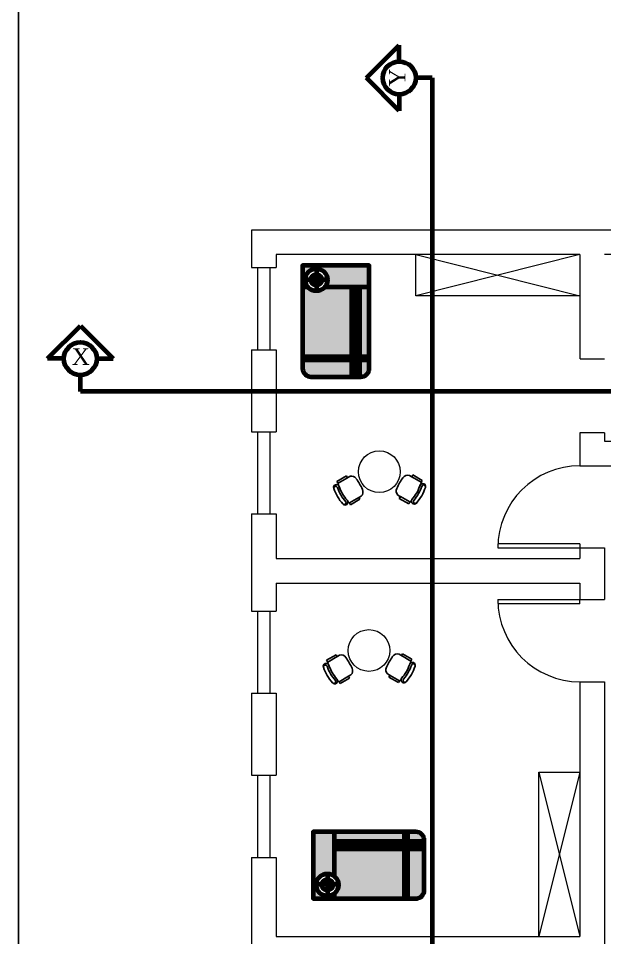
# Model space of a CAD drawing. Header units: inches. Extents: x -59 to 212, y 9 to 737.
# Drawn here: x -58.92 to -51.78, y 463.89 to 475.09 of the extents above; entities that cross this region are included whole.
import ezdxf

# ---------------------------------------------------------------- set-up
doc = ezdxf.new("R2010")
doc.units = ezdxf.units.IN
doc.header["$MEASUREMENT"] = 0
doc.linetypes.add('ACAD_ISO02W100', pattern=[15, 12, -3])
doc.linetypes.add('LÍNEAS_OCULTAS2', pattern=[4.7625, 3.175, -1.5875])
doc.layers.add('A_WALL_3D', color=1, linetype='Continuous')
doc.layers.add('FUR', color=6, linetype='Continuous')
doc.layers.add('arco', color=51, linetype='LÍNEAS_OCULTAS2', lineweight=35)
doc.layers.add('EJES', color=2, linetype='Continuous', lineweight=100)
doc.styles.get("Standard").update_dxf_attribs({"font": 'arial.ttf'})

# ---------------------------------------------------------------- blocks, each defined once
blk = doc.blocks.new('标准房1200床')
at = {"linetype": 'ACAD_ISO02W100', "lineweight": 100, "true_color": 0xcd6928}
h = blk.add_hatch(color=32, dxfattribs=at)
h.dxf.hatch_style = 1
h.paths.add_polyline_path([(-383, 798, -0.225056), (-456, 953, -0.225056), (-383, 1108), (-383, 1200), (-1641, 1200), (-1641, 313), (-383, 313)])
h.paths.add_polyline_path([(-383, 171), (-1641, 171), (-1641, 0), (-383, 0)])
h.paths.add_polyline_path([(-1701, 171), (-2000, 171), (-2000, 150, 0.414214), (-1850, 0), (-1701, 0)])
h.paths.add_polyline_path([(-1701, 1200), (-1850, 1200, 0.414214), (-2000, 1050), (-2000, 313), (-1701, 313)])
at = {"linetype": 'ACAD_ISO02W100', "lineweight": 100, "true_color": 0x642165}
h = blk.add_hatch(color=219, dxfattribs=at)
h.dxf.hatch_style = 1
h.paths.add_polyline_path([(-383, 246), (-1641, 246), (-1641, 171), (-383, 171)])
h.paths.add_polyline_path([(-383, 313), (-1641, 313), (-1641, 246), (-383, 246)])
h.paths.add_polyline_path([(-1641, 313), (-1701, 313), (-1701, 246), (-1641, 246)])
h.paths.add_polyline_path([(-1641, 246), (-1701, 246), (-1701, 171), (-1641, 171)])
h.paths.add_polyline_path([(-1641, 171), (-1701, 171), (-1701, 0), (-1641, 0)])
h.paths.add_polyline_path([(-1701, 246), (-2000, 246), (-2000, 171), (-1701, 171)])
h.paths.add_polyline_path([(-1701, 313), (-2000, 313), (-2000, 246), (-1701, 246)])
h.paths.add_polyline_path([(-1641, 1200), (-1701, 1200), (-1701, 313), (-1641, 313)])
h.paths.add_polyline_path([(0, 1200), (-383, 1200), (-383, 1108, -0.632579), (-56, 953, -0.632579), (-383, 798), (-383, 0), (0, 0)])
at = {"lineweight": 100}
for p, q in [((-1701, 0), (-1701, 1200)), ((-1641, 0), (-1641, 1200)), ((-383, 1200), (-383, 1108)), ((-257, 720), (-257, 1194)), ((-489, 945), (-12, 945)), ((-383, 798), (-383, 0)), ((-2000, 313), (-383, 313)), ((-2000, 246), (-383, 246)), ((-2000, 171), (-383, 171))]:
    blk.add_line(p, q, dxfattribs=at)
blk.add_lwpolyline([(-1850, 0), (0, 0), (0, 1200), (-1850, 1200, 0.414214), (-2000, 1050), (-2000, 150, 0.414214)], format="xyb", close=True, dxfattribs=at)
for radius in [200, 100]:
    blk.add_circle((-256, 953), radius, dxfattribs=at)
blk = doc.blocks.new('CH3')
for p, q in [((-259, 349), (-259, 141)), ((-218, 349), (-259, 349)), ((-218, 142), (-218, 349)), ((259, 350), (218, 350)), ((218, 350), (218, 142)), ((259, 142), (259, 350)), ((-218, 89), (-218, 163)), ((218, 87), (218, 162))]:
    blk.add_line(p, q)
at = {"linetype": 'Continuous'}
for p, q in [((-218, 141), (-259, 141)), ((259, 142), (218, 142))]:
    blk.add_line(p, q, dxfattribs=at)
for centre, radius, start, end in [((-163, 416), 55.3, 99.8988, 279.7522), ((-166, 436), 35.2, 94.9128, 274.9128), ((0, -348), 836, 78.0899, 101.9101), ((-4, -349), 766, 78.0112, 101.9888), ((18, -535), 913, 91.1567, 100.8714), ((-18, -535), 913, 79.1286, 88.8433), ((163, 416), 55.3, 260.2478, 80.1012), ((159, 437), 36.2, 265.0872, 70.3213), ((-111, 115), 111, 193.2566, 265.9234), ((0, 1666), 1666, 265.9234, 274.0766), ((111, 115), 111, 274.0766, 345.8334)]:
    blk.add_arc(centre, radius, start, end, dxfattribs=at)
for centre, start, end in [((-181, 309), 90.7226, 132.8382), ((180, 309), 47.1618, 87.5717)]:
    blk.add_arc(centre, 54.9, start, end)

msp = doc.modelspace()

# ---------------------------------------------------------------- linework, layer by layer
at = {"color": 1}
msp.add_line((-58.91673, 455.72037), (-58.91673, 491.65315), dxfattribs=at)
at = {"lineweight": 0}
for p, q in [((-51.47881, 472.50943), (-56.07515, 472.50943)), ((-56.07515, 472.50943), (-56.07515, 472.05203)), ((-52.07515, 472.20943), (-55.77515, 472.20943)), ((-55.77515, 472.20943), (-55.77515, 472.05203)), ((-52.07515, 472.20943), (-52.07515, 470.93937)), ((-56.07515, 472.05203), (-55.77515, 472.05203)), ((-56.00015, 471.05203), (-56.00015, 472.05203)), ((-55.85015, 471.05203), (-55.85015, 472.05203)), ((-56.07515, 471.05203), (-56.07515, 470.05203)), ((-56.07515, 471.05203), (-55.77515, 471.05203)), ((-55.77515, 471.05203), (-55.77515, 470.05203)), ((-56.07515, 470.05203), (-55.77515, 470.05203)), ((-56.00015, 469.05203), (-56.00015, 470.05203)), ((-55.85015, 469.05203), (-55.85015, 470.05203)), ((-52.07515, 470.03954), (-52.07515, 469.63954)), ((-51.77515, 470.03954), (-52.07515, 470.03954)), ((-51.77515, 470.03954), (-51.77515, 469.93954)), ((-51.77515, 469.93954), (-50.57515, 469.93954)), ((-51.77515, 469.63954), (-50.57515, 469.63954)), ((-56.07515, 469.05203), (-56.07515, 468.35943)), ((-56.07515, 469.05203), (-55.77515, 469.05203)), ((-55.77515, 469.05203), (-55.77515, 468.50943)), ((-52.07515, 468.63954), (-52.07515, 468.50943)), ((-51.77515, 468.63954), (-51.77515, 468.00943)), ((-55.77515, 468.50943), (-52.07515, 468.50943)), ((-56.07515, 468.35943), (-56.07515, 467.87058)), ((-55.77515, 468.20943), (-55.77515, 467.87058)), ((-55.77515, 468.20943), (-52.07515, 468.20943)), ((-52.07515, 468.20943), (-52.07515, 468.00943)), ((-52.07516, 467.95943), (-52.07515, 468.00943)), ((-52.07515, 468.00943), (-51.77515, 468.00943)), ((-56.07515, 467.87058), (-55.77515, 467.87058)), ((-56.00015, 466.87058), (-56.00015, 467.87058)), ((-55.85015, 466.87058), (-55.85015, 467.87058)), ((-52.07515, 467.00943), (-52.07515, 463.90943)), ((-52.07515, 467.00943), (-51.77515, 467.00943)), ((-51.77515, 467.00943), (-51.77515, 463.49903)), ((-56.07515, 466.87058), (-56.07515, 465.87058)), ((-56.07515, 466.87058), (-55.77515, 466.87058)), ((-55.77515, 466.87058), (-55.77515, 465.87058)), ((-56.07515, 465.87058), (-55.77515, 465.87058)), ((-56.00015, 464.87058), (-56.00015, 465.87058)), ((-55.85015, 464.87058), (-55.85015, 465.87058)), ((-56.07515, 464.87058), (-56.07515, 463.60943)), ((-56.07515, 464.87058), (-55.77515, 464.87058)), ((-55.77515, 464.87058), (-55.77515, 463.90943)), ((-55.77515, 463.90943), (-55.17515, 463.90943)), ((-55.17515, 463.90943), (-52.07515, 463.90943))]:
    msp.add_line(p, q, dxfattribs=at)
at = {"color": 177, "lineweight": 0, "true_color": 0x293189}
for p, q in [((-54.07515, 471.70943), (-54.07515, 472.20943)), ((-54.07515, 472.20943), (-52.07515, 471.70943)), ((-52.07515, 472.20943), (-54.07515, 471.70943)), ((-51.47881, 472.20943), (-51.77515, 472.20943)), ((-52.07515, 471.70943), (-54.07515, 471.70943)), ((-52.57515, 463.90943), (-52.57515, 465.90943)), ((-52.57515, 465.90943), (-52.07515, 465.90943)), ((-52.07515, 465.90943), (-52.57515, 463.90943)), ((-52.57515, 465.90943), (-52.07515, 463.90943))]:
    msp.add_line(p, q, dxfattribs=at)
at = {"color": 7, "lineweight": 0}
for p, q in [((-52.07498, 470.93937), (-51.77498, 470.93937)), ((-52.07515, 469.63954), (-51.77515, 469.63954)), ((-52.07515, 468.63954), (-51.77515, 468.63954))]:
    msp.add_line(p, q, dxfattribs=at)
at = {"color": 2, "lineweight": 0}
for p, q in [((-52.07516, 468.68954), (-53.07516, 468.68937)), ((-53.07516, 468.68937), (-53.07515, 468.63937)), ((-53.07515, 468.63937), (-52.07515, 468.63954)), ((-52.07516, 468.68954), (-52.07516, 468.63954)), ((-52.07516, 467.95943), (-53.07516, 467.9596)), ((-53.07515, 468.0096), (-52.07515, 468.00943))]:
    msp.add_line(p, q, dxfattribs=at)
at = {"layer": 'A_WALL_3D', "color": 2, "lineweight": 0}
for centre, start, end in [((-52.07515, 468.63954), 90.009705, 180.009631), ((-52.07515, 468.00943), 179.990369, 269.990295)]:
    msp.add_arc(centre, 1, start, end, dxfattribs=at)
at = {"layer": 'EJES'}
for p, q in [((-54.67691, 474.3612), (-54.27691, 474.7612)), ((-54.27691, 474.5612), (-54.27691, 474.7612)), ((-54.27691, 473.9612), (-54.67691, 474.3612)), ((-53.87691, 474.3612), (-54.07691, 474.3612)), ((-53.87691, 474.3612), (-53.87691, 457.86033)), ((-54.27691, 474.1612), (-54.27691, 473.9612)), ((-58.56178, 470.94321), (-58.16178, 471.34321)), ((-58.16178, 471.34321), (-57.76178, 470.94321)), ((-58.36178, 470.94321), (-58.56178, 470.94321)), ((-57.96178, 470.94321), (-57.76178, 470.94321)), ((-58.16178, 470.54321), (-58.16178, 470.74321)), ((-41.6609, 470.54321), (-58.16178, 470.54321))]:
    msp.add_line(p, q, dxfattribs=at)
for centre in [(-54.27691, 474.3612), (-58.16178, 470.94321)]:
    msp.add_circle(centre, 0.2, dxfattribs=at)
at = {"layer": 'FUR', "lineweight": 0}
for centre in [(-54.51978, 469.5668), (-54.64555, 467.38961)]:
    msp.add_circle(centre, 0.25421, dxfattribs=at)

# ---------------------------------------------------------------- block references
for name, p, xscale, yscale, zscale, rotation in [('标准房1200床', (-54.64252, 472.07603), 0.0006764931491182054, 0.0006764931491182054, 0.0006764931491182054, 89.99999999999999), ('CH3', (-54.76071, 469.41826), 0.0006355151132592622, 0.0006355151132592622, 0.0006355151132592622, 119.9999999999999), ('CH3', (-54.27205, 469.43005), 0.0006355151132592617, 0.0006355151132592617, 0.0006355151132592617, 239.9999999999998), ('CH3', (-54.88647, 467.24106), 0.0006355151132592622, 0.0006355151132592622, 0.0006355151132592622, 119.9999999999999), ('CH3', (-54.39781, 467.25285), 0.0006355151132592617, 0.0006355151132592617, 0.0006355151132592617, 239.9999999999998), ('标准房1200床', (-55.32529, 465.18129), 0.0006764931491182054, 0.0006764931491182054, 0.0006764931491182054, 180)]:
    msp.add_blockref(name, p, dxfattribs=dict(at, xscale=xscale, yscale=yscale, zscale=zscale, rotation=rotation))

# ---------------------------------------------------------------- texts
at = {"layer": 'arco', "insert": (-54.40165, 474.25725), "char_height": 0.2, "width": 0.1166522, "attachment_point": 1, "rotation": 90}
msp.add_mtext('{\\fTimes New Roman|b0|i0|c0|p18;Y}', dxfattribs=at)
at = {"layer": 'arco', "insert": (-58.26574, 471.06794), "char_height": 0.2, "width": 0.1166522, "attachment_point": 1}
msp.add_mtext('{\\fTimes New Roman|b0|i0|c0|p18;X}', dxfattribs=at)

doc.saveas('drawing.dxf')
